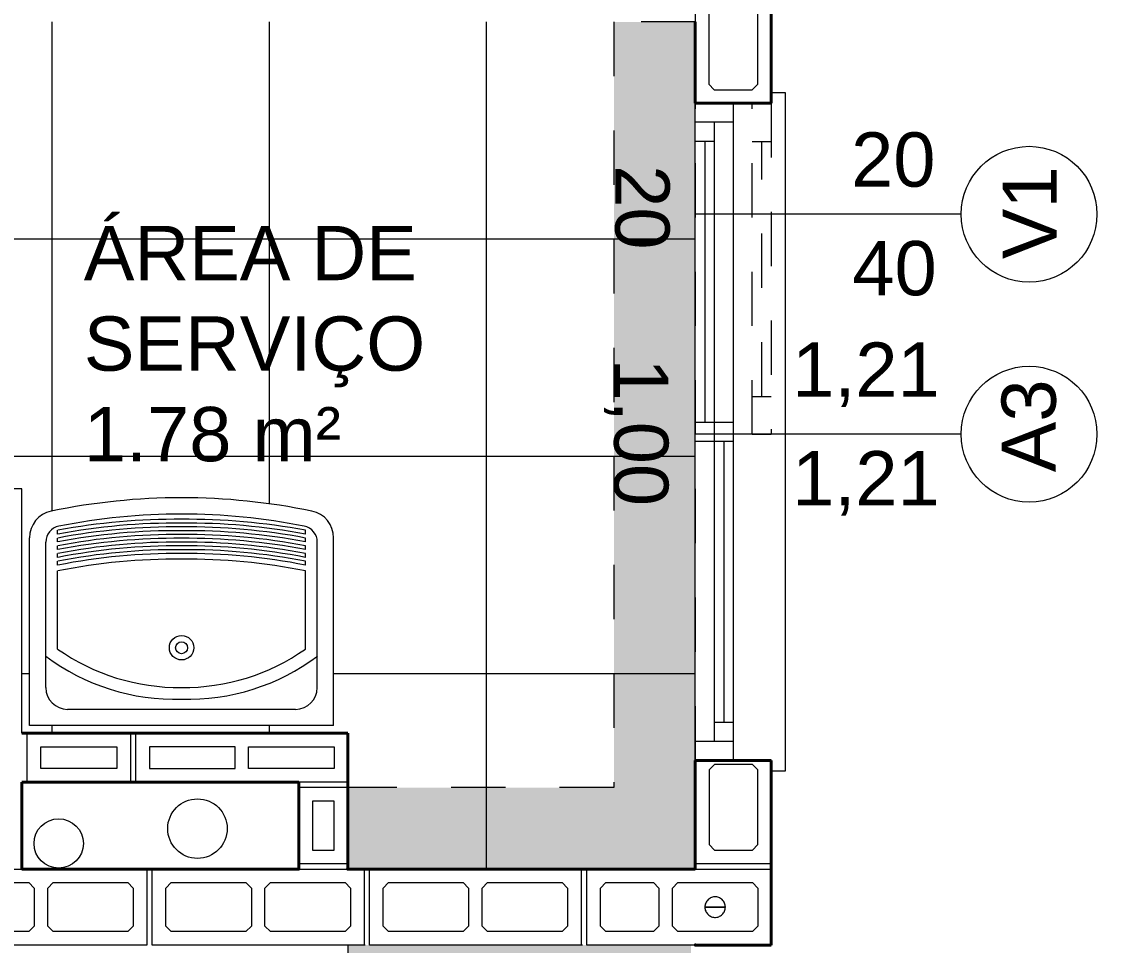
# Model space of a CAD drawing. Header units: millimetres. Extents: x 173 to 410, y -14 to 183.
# Drawn here: x 357.36 to 359.374, y -3.005 to -1.305 of the extents above; entities that cross this region are included whole.
import ezdxf
from ezdxf.enums import TextEntityAlignment as Align

# ---------------------------------------------------------------- set-up
doc = ezdxf.new("R2010")
doc.units = ezdxf.units.MM
doc.linetypes.add('HIDDEN', pattern=[0.05, 0.025, -0.025])
doc.layers.get('0').update_dxf_attribs({"color": 4})
for name, color, linetype, lineweight in [('ARQ Alvenaria', 201, 'Continuous', 40), ('ARQ Anotações', 2, 'Continuous', 5), ('ARQ Caixilharia', 140, 'Continuous', 9), ('ARQ Equipamento', 4, 'Continuous', 18), ('ARQ Hachuras', 8, 'Continuous', 5), ('ARQ Projeções', 144, 'HIDDEN', 5), ('ARQ Visto', 152, 'Continuous', 13)]:
    doc.layers.add(name, color=color, linetype=linetype, lineweight=lineweight)
doc.layers.add('ARQ Forros', color=7, linetype='HIDDEN', lineweight=5, true_color=0xcacaca)
doc.layers.add('ARQ Pisos', color=9, linetype='Continuous', lineweight=5, true_color=0x808080)
doc.styles.get("Standard").update_dxf_attribs({"font": 'arial.ttf'})
doc.dimstyles.new('Executivo 1-50', dxfattribs={"dimtxt": 0.1, "dimasz": 0.035, "dimexe": 0, "dimexo": 0.0625, "dimgap": 0.03, "dimtad": 1, "dimzin": 0, "dimdsep": 46, "dimtxsty": 'Standard', "dimblk": 'DOT', "dimcen": 0.09, "dimclrd": 8, "dimclre": 8, "dimadec": 0, "dimazin": 0, "dimtfac": 1, "dimtix": 1, "dimtmove": 2, "dimatfit": 3, "dimldrblk": 'DOT', "dimfxl": 0.18, "dimfxlon": 1, "dimtolj": 1, "dimtzin": 0, "dimarcsym": 0})

# ---------------------------------------------------------------- blocks, each defined once
blk = doc.blocks.new('SLAB_186', base_point=(13.2454, 0.27))
at = {"layer": 'ARQ Visto', "lineweight": 13, "flags": 128}
blk.add_lwpolyline([(13.2454, 0.27), (13.1754, 0.27), (13.1754, 1.48), (13.2454, 1.48), (13.2454, 1.5), (13.2704, 1.5), (13.2704, 0.25), (13.2454, 0.25)], close=True, dxfattribs=at)
blk = doc.blocks.new('TQ25')
at = {"layer": 'ARQ Equipamento', "lineweight": 13}
for p, q in [((-0.28, 0), (-0.28, -0.346)), ((-0.28, 0), (0.28, 0)), ((0.28, 0), (0.28, -0.346)), ((-0.21, -0.03), (0.21, -0.03)), ((-0.25, -0.07), (-0.25, -0.3379)), ((0.25, -0.07), (0.25, -0.3379)), ((-0.2282, -0.1411), (-0.2282, -0.2851)), ((0.2282, -0.1411), (0.2282, -0.2851)), ((-0.2282, -0.2956), (-0.2282, -0.3028)), ((0.2282, -0.2956), (0.2282, -0.3028)), ((-0.2282, -0.3099), (-0.2282, -0.317)), ((0.2282, -0.3099), (0.2282, -0.317)), ((-0.2282, -0.3241), (-0.2282, -0.3313)), ((-0.2282, -0.3384), (-0.2282, -0.3455)), ((0.2282, -0.3241), (0.2282, -0.3313)), ((0.2282, -0.3384), (0.2282, -0.3455)), ((-0.2282, -0.3526), (-0.2282, -0.3598)), ((0.2282, -0.3526), (0.2282, -0.3598))]:
    blk.add_line(p, q, dxfattribs=at)
for radius in [0.0225, 0.011]:
    blk.add_circle((0, -0.1435), radius, dxfattribs=at)
for centre, radius, start, end in [((-0.21, -0.07), 0.04, 90, 180), ((0.21, -0.07), 0.04, 0, 90), ((-0.0124, -0.4456), 0.3968, 88.2163, 126.789), ((0.0124, -0.4456), 0.3968, 53.211, 91.7837), ((-0.0048, -0.4581), 0.3878, 89.2963, 125.1797), ((0.0048, -0.4581), 0.3878, 54.8203, 90.7037), ((-0.0082, 0.8256), 1.1322, 258.7978, 270.4155), ((-0.0082, 0.8222), 1.1392, 258.8675, 270.4155), ((0.0082, 0.8222), 1.1392, 269.5845, 281.1325), ((0.0082, 0.8256), 1.1322, 269.5845, 281.2022), ((-0.0082, 0.8222), 1.1462, 258.9363, 270.4155), ((-0.0082, 0.8222), 1.1532, 259.0043, 270.4155), ((-0.0082, 0.8222), 1.1602, 259.0715, 270.4155), ((0.0082, 0.8222), 1.1532, 269.5845, 280.9957), ((0.0082, 0.8222), 1.1602, 269.5845, 280.9285), ((0.0082, 0.8222), 1.1462, 269.5845, 281.0637), ((-0.22, -0.3379), 0.03, 180, 258.7018), ((-0.0082, 0.8222), 1.1672, 259.1378, 270.4155), ((-0.0082, 0.8222), 1.1742, 259.2033, 270.4155), ((-0.0082, 0.8222), 1.1812, 259.2681, 270.4155), ((0.0082, 0.8222), 1.1812, 269.5845, 280.7319), ((0.0082, 0.8222), 1.1672, 269.5845, 280.8622), ((0.0082, 0.8222), 1.1742, 269.5845, 280.7967), ((0.22, -0.3379), 0.03, 281.2982, 0), ((-0.23, -0.346), 0.05, 180, 258.2868), ((-0.0082, 0.8222), 1.1882, 259.3321, 270.4155), ((-0.0082, 0.8222), 1.1952, 259.3953, 270.4155), ((-0.0082, 0.8222), 1.2022, 259.4577, 270.4155), ((0.0082, 0.8222), 1.1952, 269.5845, 280.6047), ((0.0082, 0.8222), 1.2022, 269.5845, 280.5423), ((0.0082, 0.8222), 1.1882, 269.5845, 280.6679), ((0.23, -0.346), 0.05, 281.7132, 0), ((0, 0.7633), 1.1529, 258.7018, 270), ((0, 0.7633), 1.1529, 270, 281.2982), ((0, 0.7633), 1.1829, 258.2868, 270), ((0, 0.7633), 1.1829, 270, 281.7132)]:
    blk.add_arc(centre, radius, start, end, dxfattribs=at)
blk = doc.blocks.new('_DOT')
at = {"color": 0, "linetype": 'ByBlock', "lineweight": -2}
blk.add_line((-0.5, 0), (-1, 0), dxfattribs=at)
at = {"color": 0, "linetype": 'ByBlock', "const_width": 0.5}
blk.add_lwpolyline([(-0.25, 0, 1), (0.25, 0, 1)], format="xyb", close=True, dxfattribs=at)
blk = doc.blocks.new('*D1903')
at = {"layer": 'ARQ Anotações', "color": 8, "lineweight": -2, "transparency": 16777216}
for p, q in [((360.5099, 2.8096), (360.6899, 2.8096)), ((360.6899, -8.6454), (360.6899, 2.7746)), ((360.5099, -8.6804), (360.6899, -8.6804))]:
    blk.add_line(p, q, dxfattribs=at)
at = {"layer": 'Defpoints', "color": 0, "transparency": 16777216}
for p in [(359.7875, 2.8096), (360.6899, 2.8096), (358.7404, -8.6804)]:
    blk.add_point(p, dxfattribs=at)
at = {"layer": 'ARQ Anotações', "color": 8, "lineweight": -2, "transparency": 16777216, "xscale": 0.035, "yscale": 0.035, "zscale": 0.035}
for p, rotation in [((360.6899, 2.8096), 90), ((360.6899, -8.6804), 270)]:
    blk.add_blockref('_DOT', p, dxfattribs=dict(at, rotation=rotation))
at = {"layer": 'ARQ Anotações', "color": 0, "transparency": 16777216, "insert": (360.6088, -2.9354), "char_height": 0.1, "attachment_point": 5, "rotation": 90}
blk.add_mtext('\\A1;11.49', dxfattribs=at)
blk = doc.blocks.new('*D1909')
at = {"layer": 'ARQ Anotações', "color": 8, "lineweight": -2, "transparency": 16777216}
for p, q in [((360.0627, -3.0054), (360.2427, -3.0054)), ((360.2427, -4.5304), (360.2427, -3.0404)), ((360.0627, -4.5654), (360.2427, -4.5654))]:
    blk.add_line(p, q, dxfattribs=at)
at = {"layer": 'Defpoints', "color": 0, "transparency": 16777216}
for p in [(358.6004, -3.0054), (360.2427, -3.0054), (358.7404, -4.5654)]:
    blk.add_point(p, dxfattribs=at)
at = {"layer": 'ARQ Anotações', "color": 8, "lineweight": -2, "transparency": 16777216, "xscale": 0.035, "yscale": 0.035, "zscale": 0.035}
for p, rotation in [((360.2427, -3.0054), 90), ((360.2427, -4.5654), 270)]:
    blk.add_blockref('_DOT', p, dxfattribs=dict(at, rotation=rotation))
at = {"layer": 'ARQ Anotações', "color": 0, "transparency": 16777216, "insert": (360.1617, -3.7854), "char_height": 0.1, "attachment_point": 5, "rotation": 90}
blk.add_mtext('\\A1;1.56', dxfattribs=at)
blk = doc.blocks.new('*D1910')
at = {"layer": 'ARQ Anotações', "color": 8, "lineweight": -2, "transparency": 16777216}
for p, q in [((360.2427, -2.8304), (360.2427, -2.7954)), ((360.0627, -2.8654), (360.2427, -2.8654)), ((360.2427, -3.0054), (360.2427, -2.8654)), ((360.0627, -3.0054), (360.2427, -3.0054)), ((360.2427, -3.0404), (360.2427, -3.0754))]:
    blk.add_line(p, q, dxfattribs=at)
at = {"layer": 'Defpoints', "color": 0, "transparency": 16777216}
for p in [(358.6004, -2.8654), (360.2427, -2.8654), (358.6004, -3.0054)]:
    blk.add_point(p, dxfattribs=at)
at = {"layer": 'ARQ Anotações', "color": 8, "lineweight": -2, "transparency": 16777216, "xscale": 0.035, "yscale": 0.035, "zscale": 0.035}
for p, rotation in [((360.2427, -2.8654), 270), ((360.2427, -3.0054), 90)]:
    blk.add_blockref('_DOT', p, dxfattribs=dict(at, rotation=rotation))
at = {"layer": 'ARQ Anotações', "color": 0, "transparency": 16777216, "insert": (360.1617, -2.9354), "char_height": 0.1, "attachment_point": 5, "rotation": 90}
blk.add_mtext('\\A1;0.14', dxfattribs=at)
blk = doc.blocks.new('*D1911')
at = {"layer": 'ARQ Anotações', "color": 8, "lineweight": -2, "transparency": 16777216}
for p, q in [((360.0627, -1.3054), (360.2427, -1.3054)), ((360.2427, -2.8304), (360.2427, -1.3404)), ((360.0627, -2.8654), (360.2427, -2.8654))]:
    blk.add_line(p, q, dxfattribs=at)
at = {"layer": 'Defpoints', "color": 0, "transparency": 16777216}
for p in [(358.6004, -1.3054), (360.2427, -1.3054), (358.6004, -2.8654)]:
    blk.add_point(p, dxfattribs=at)
at = {"layer": 'ARQ Anotações', "color": 8, "lineweight": -2, "transparency": 16777216, "xscale": 0.035, "yscale": 0.035, "zscale": 0.035}
for p, rotation in [((360.2427, -1.3054), 90), ((360.2427, -2.8654), 270)]:
    blk.add_blockref('_DOT', p, dxfattribs=dict(at, rotation=rotation))
at = {"layer": 'ARQ Anotações', "color": 0, "transparency": 16777216, "insert": (360.1617, -2.0854), "char_height": 0.1, "attachment_point": 5, "rotation": 90}
blk.add_mtext('\\A1;1.56', dxfattribs=at)
blk = doc.blocks.new('*D1912')
at = {"layer": 'ARQ Anotações', "color": 8, "lineweight": -2, "transparency": 16777216}
for p, q in [((360.2427, -1.1304), (360.2427, -1.0954)), ((360.0627, -1.1654), (360.2427, -1.1654)), ((360.2427, -1.3054), (360.2427, -1.1654)), ((360.0627, -1.3054), (360.2427, -1.3054)), ((360.2427, -1.3404), (360.2427, -1.3754))]:
    blk.add_line(p, q, dxfattribs=at)
at = {"layer": 'Defpoints', "color": 0, "transparency": 16777216}
for p in [(358.6004, -1.1654), (360.2427, -1.1654), (358.6004, -1.3054)]:
    blk.add_point(p, dxfattribs=at)
at = {"layer": 'ARQ Anotações', "color": 8, "lineweight": -2, "transparency": 16777216, "xscale": 0.035, "yscale": 0.035, "zscale": 0.035}
for p, rotation in [((360.2427, -1.1654), 270), ((360.2427, -1.3054), 90)]:
    blk.add_blockref('_DOT', p, dxfattribs=dict(at, rotation=rotation))
at = {"layer": 'ARQ Anotações', "color": 0, "transparency": 16777216, "insert": (360.1617, -1.2354), "char_height": 0.1, "attachment_point": 5, "rotation": 90}
blk.add_mtext('\\A1;0.14', dxfattribs=at)
blk = doc.blocks.new('Janela de correr')
for p, q in [((0.605, 0), (-0.605, 0)), ((-0.605, 0), (-0.605, -0.07)), ((-0.57, -0.07), (-0.57, 0)), ((-0.535, -0.035), (-0.535, 0)), ((-0.0175, -0.07), (-0.0175, 0)), ((0.0175, -0.07), (0.0175, 0)), ((0.57, -0.07), (0.57, 0)), ((0.605, -0.07), (0.605, 0)), ((-0.535, -0.0175), (-0.0175, -0.0175)), ((-0.57, -0.035), (0.57, -0.035)), ((0.535, -0.07), (0.535, -0.035)), ((0.0175, -0.0525), (0.535, -0.0525)), ((-0.605, -0.07), (0.605, -0.07))]:
    blk.add_line(p, q)
blk = doc.blocks.new('Maxim Air_2')
for p, q in [((0.305, 0), (-0.305, 0)), ((-0.305, 0), (-0.305, -0.035)), ((-0.235, -0.035), (-0.235, 0)), ((0.235, -0.035), (0.235, 0)), ((0.305, -0.035), (0.305, 0)), ((-0.235, -0.0175), (0.235, -0.0175)), ((-0.305, -0.035), (0.305, -0.035))]:
    blk.add_line(p, q)
blk = doc.blocks.new('Window-Door Marker - 70_8')
at = {"color": 8}
blk.add_line((0, -0.49), (0, 0), dxfattribs=at)
blk.add_circle((0, -0.615), 0.125, dxfattribs=at)
at = {"insert": (0.0903, 0.1485), "char_height": 0.1, "attachment_point": 7, "rotation": 180}
blk.add_mtext('{20}', dxfattribs=at)
for tag, rotation, p in [('AC_WIDO_A_SIZE', 90, (-0.0214, -0.44)), ('AC_WIDO_B_SIZE', 90, (0.1786, -0.44)), ('AC_MarkerText_1', 180, (0.063, -0.5364))]:
    blk.add_attdef(tag, text='', height=0.1, rotation=rotation).set_placement(p, align=Align.BOTTOM_LEFT)
blk = doc.blocks.new('Window-Door Marker - 70_7')
at = {"color": 8}
blk.add_line((0, -0.49), (0, 0), dxfattribs=at)
blk.add_circle((0, -0.615), 0.125, dxfattribs=at)
at = {"insert": (0.1394, 0.1679), "char_height": 0.1, "attachment_point": 7, "rotation": 180}
blk.add_mtext('{1,00}', dxfattribs=at)
for tag, rotation, p in [('AC_WIDO_A_SIZE', 90, (-0.0214, -0.44)), ('AC_WIDO_B_SIZE', 90, (0.1786, -0.44)), ('AC_MarkerText_1', 180, (0.0942, -0.5364))]:
    blk.add_attdef(tag, text='', height=0.1, rotation=rotation).set_placement(p, align=Align.BOTTOM_LEFT)
blk = doc.blocks.new('*D2254')
at = {"layer": 'ARQ Anotações', "color": 8, "lineweight": -2, "transparency": 16777216}
for p, q in [((359.6589, -0.9154), (359.8389, -0.9154)), ((359.8389, -0.9504), (359.8389, -1.4204)), ((359.6589, -1.4554), (359.8389, -1.4554))]:
    blk.add_line(p, q, dxfattribs=at)
at = {"layer": 'Defpoints', "color": 0, "transparency": 16777216}
for p in [(358.6879, -0.9154), (358.6879, -1.4554), (359.8389, -1.4554)]:
    blk.add_point(p, dxfattribs=at)
at = {"layer": 'ARQ Anotações', "color": 8, "lineweight": -2, "transparency": 16777216, "xscale": 0.035, "yscale": 0.035, "zscale": 0.035}
for p, rotation in [((359.8389, -0.9154), 90), ((359.8389, -1.4554), 270)]:
    blk.add_blockref('_DOT', p, dxfattribs=dict(at, rotation=rotation))
at = {"layer": 'ARQ Anotações', "color": 0, "transparency": 16777216, "insert": (359.7578, -1.1854), "char_height": 0.1, "attachment_point": 5, "rotation": 90}
blk.add_mtext('\\A1;0.54', dxfattribs=at)
blk = doc.blocks.new('*D2255')
at = {"layer": 'ARQ Anotações', "color": 8, "lineweight": -2, "transparency": 16777216}
for p, q in [((359.6589, -1.4554), (359.8389, -1.4554)), ((359.8389, -1.4904), (359.8389, -2.6304)), ((359.6589, -2.6654), (359.8389, -2.6654))]:
    blk.add_line(p, q, dxfattribs=at)
at = {"layer": 'Defpoints', "color": 0, "transparency": 16777216}
for p in [(358.6879, -1.4554), (358.7059, -2.6654), (359.8389, -2.6654)]:
    blk.add_point(p, dxfattribs=at)
at = {"layer": 'ARQ Anotações', "color": 8, "lineweight": -2, "transparency": 16777216, "xscale": 0.035, "yscale": 0.035, "zscale": 0.035}
for p, rotation in [((359.8389, -1.4554), 90), ((359.8389, -2.6654), 270)]:
    blk.add_blockref('_DOT', p, dxfattribs=dict(at, rotation=rotation))
at = {"layer": 'ARQ Anotações', "color": 0, "transparency": 16777216, "insert": (359.7587, -2.0604), "char_height": 0.1, "attachment_point": 5, "rotation": 90}
blk.add_mtext('\\A1;1.21', dxfattribs=at)
blk = doc.blocks.new('*D2256')
at = {"layer": 'ARQ Anotações', "color": 8, "lineweight": -2, "transparency": 16777216}
for p, q in [((359.6589, -2.6654), (359.8389, -2.6654)), ((359.8389, -2.7004), (359.8389, -2.9702)), ((359.6589, -3.0052), (359.8389, -3.0052))]:
    blk.add_line(p, q, dxfattribs=at)
at = {"layer": 'Defpoints', "color": 0, "transparency": 16777216}
for p in [(358.7059, -2.6654), (358.7059, -3.0052), (359.8389, -3.0052)]:
    blk.add_point(p, dxfattribs=at)
at = {"layer": 'ARQ Anotações', "color": 8, "lineweight": -2, "transparency": 16777216, "xscale": 0.035, "yscale": 0.035, "zscale": 0.035}
for p, rotation in [((359.8389, -2.6654), 90), ((359.8389, -3.0052), 270)]:
    blk.add_blockref('_DOT', p, dxfattribs=dict(at, rotation=rotation))
at = {"layer": 'ARQ Anotações', "color": 0, "transparency": 16777216, "insert": (359.7578, -2.8353), "char_height": 0.1, "attachment_point": 5, "rotation": 90}
blk.add_mtext('\\A1;0.34', dxfattribs=at)
blk = doc.blocks.new('*D2257')
at = {"layer": 'ARQ Anotações', "color": 8, "lineweight": -2, "transparency": 16777216}
for p, q in [((359.6589, -3.0052), (359.8389, -3.0052)), ((359.8389, -3.0402), (359.8389, -4.5304)), ((359.6589, -4.5654), (359.8389, -4.5654))]:
    blk.add_line(p, q, dxfattribs=at)
at = {"layer": 'Defpoints', "color": 0, "transparency": 16777216}
for p in [(358.7059, -3.0052), (358.7059, -4.5654), (359.8389, -4.5654)]:
    blk.add_point(p, dxfattribs=at)
at = {"layer": 'ARQ Anotações', "color": 8, "lineweight": -2, "transparency": 16777216, "xscale": 0.035, "yscale": 0.035, "zscale": 0.035}
for p, rotation in [((359.8389, -3.0052), 90), ((359.8389, -4.5654), 270)]:
    blk.add_blockref('_DOT', p, dxfattribs=dict(at, rotation=rotation))
at = {"layer": 'ARQ Anotações', "color": 0, "transparency": 16777216, "insert": (359.7578, -3.7853), "char_height": 0.1, "attachment_point": 5, "rotation": 90}
blk.add_mtext('\\A1;1.56', dxfattribs=at)

msp = doc.modelspace()

# ---------------------------------------------------------------- hatches: boundary and pattern name
at = {"layer": 'ARQ Forros'}
h = msp.add_hatch(color=256, dxfattribs=at)
h.dxf.hatch_style = 1
h.paths.add_polyline_path([(358.4508, -1.3054), (358.4508, -2.7154), (357.9604, -2.7154), (357.9604, -2.8654), (358.6008, -2.8654), (358.6008, -1.3054)])
h = msp.add_hatch(color=256, dxfattribs=at)
h.dxf.hatch_style = 1
h.paths.add_polyline_path([(357.2704, -3.2554), (357.2704, -3.0054), (356.6304, -3.0054), (356.6304, -4.5654), (358.5927, -4.5654), (358.5927, -3.0054), (357.9604, -3.0054), (357.9604, -3.2554)])
at = {"layer": 'ARQ Pisos'}
h = msp.add_hatch(dxfattribs=at)
h.set_pattern_fill('NET', color=256, scale=3.2)
h.set_pattern_definition([(0, (373.01587, -1.30543), (0, 0.4), []), (90, (373.01587, -1.30543), (-0.4, 2e-17), [])])
h.paths.add_polyline_path([(354.3404, -1.3054), (355.4504, -1.3054), (356.2079, -1.3054), (356.2079, -1.3678), (356.6079, -1.3678), (356.6079, -1.3054), (357.0004, -1.3054), (357.0004, -1.3054), (357.3604, -1.3054), (357.3604, -2.1654), (357.2704, -2.1654), (357.2704, -2.3554), (357.3604, -2.3554), (357.3604, -2.4654), (357.2704, -2.4654), (357.2704, -2.7154), (356.6704, -2.7154), (356.6704, -2.3554), (355.4704, -2.3554), (355.4704, -2.7154), (354.3404, -2.7154), (354.3404, -2.4654), (354.3404, -2.1654)])
h.paths.add_polyline_path([(357.2704, -2.3654), (357.2704, -2.4554), (357.3604, -2.4554), (357.3604, -2.3654)], flags=16)
h.paths.add_polyline_path([(357.2954, -2.3904), (357.2954, -2.4304), (357.3354, -2.4304), (357.3354, -2.3904)], flags=0)
h.paths.add_polyline_path([(358.2004, -1.3054), (358.2004, -1.3054), (358.6004, -1.3054), (358.6004, -1.4554), (358.6004, -2.8654), (357.9604, -2.8654), (357.9604, -2.6154), (357.3604, -2.6154), (357.3604, -2.1654), (357.3604, -1.3054)])
h.paths.add_polyline_path([(357.6545, -2.1817, 0.051153), (357.4144, -2.2063, 0.355527), (357.3745, -2.2552), (357.3745, -2.6013), (357.9345, -2.6013), (357.9345, -2.2552, 0.355527), (357.8947, -2.2063, 0.051153)], flags=16)
h.paths.add_polyline_path([(356.3964, -1.3054), (356.4193, -1.3054), (356.6079, -1.3678), (356.2079, -1.3678)], flags=17)

# ---------------------------------------------------------------- linework, layer by layer
at = {"layer": 'ARQ Alvenaria'}
for p, q in [((358.7404, -1.4554), (358.7404, -0.9154)), ((358.6004, -1.3054), (358.6004, -1.4554)), ((358.7404, -1.4554), (358.6004, -1.4554)), ((357.9604, -2.6154), (357.3604, -2.6154)), ((357.9604, -2.8654), (357.9604, -2.6154)), ((358.7404, -2.6654), (358.6004, -2.6654)), ((358.6004, -2.6654), (358.6004, -2.8654)), ((358.7404, -2.8654), (358.7404, -2.6654)), ((357.3604, -2.7054), (357.8704, -2.7054)), ((357.3604, -2.8654), (357.3604, -2.7054)), ((357.8704, -2.7054), (357.8704, -2.8654)), ((357.8704, -2.8654), (357.3604, -2.8654)), ((358.6004, -2.8654), (357.9604, -2.8654)), ((358.7404, -3.0052), (358.7404, -2.8654)), ((358.6004, -3.0052), (358.7404, -3.0052))]:
    msp.add_line(p, q, dxfattribs=at)
for p in [(357.8704, -2.8654), (357.9604, -2.8654), (358.6004, -3.0052)]:
    msp.add_point(p, dxfattribs=at)
at = {"layer": 'ARQ Caixilharia'}
for p, q in [((357.3604, -2.1654), (357.2704, -2.1654)), ((357.3604, -2.6154), (357.3604, -2.1654))]:
    msp.add_line(p, q, dxfattribs=at)
at = {"layer": 'ARQ Equipamento'}
for centre, radius in [((357.6838, -2.7909), 0.0548), ((357.4282, -2.8182), 0.0454)]:
    msp.add_circle(centre, radius, dxfattribs=at)
at = {"layer": 'ARQ Forros'}
msp.add_lwpolyline([(357.2704, -3.2554), (357.2704, -3.0054), (356.6304, -3.0054), (356.6304, -4.5654), (358.5927, -4.5654), (358.5927, -3.0054), (357.9604, -3.0054), (357.9604, -3.2554), (357.2704, -3.2554)], close=True, dxfattribs=at)
at = {"layer": 'ARQ Hachuras'}
for p, q in [((357.3704, -2.6154), (357.5604, -2.6154)), ((357.3704, -2.7054), (357.3704, -2.6154)), ((357.5604, -2.6154), (357.5604, -2.7054)), ((357.3954, -2.6404), (357.5354, -2.6404)), ((357.3954, -2.6804), (357.3954, -2.6404)), ((357.5354, -2.6404), (357.5354, -2.6804)), ((357.5354, -2.6804), (357.3954, -2.6804)), ((357.5604, -2.7054), (357.3704, -2.7054)), ((357.8704, -2.7154), (357.8704, -2.8554)), ((357.9604, -2.7154), (357.8704, -2.7154)), ((357.9604, -2.8554), (357.9604, -2.7154)), ((357.8954, -2.7404), (357.8954, -2.8304)), ((357.9354, -2.7404), (357.8954, -2.7404)), ((357.9354, -2.8304), (357.9354, -2.7404)), ((357.8954, -2.8304), (357.9354, -2.8304)), ((357.8704, -2.8554), (357.9604, -2.8554))]:
    msp.add_line(p, q, dxfattribs=at)
at = {"layer": 'ARQ Hachuras', "flags": 128}
for points in [[(358.7405, -1.4554), (358.7405, -0.9154), (358.6005, -0.9154), (358.6005, -1.4554)], [(358.7055, -1.4304), (358.7155, -1.4204), (358.7155, -1.2829), (358.7055, -1.2729), (358.6355, -1.2729), (358.6255, -1.2829), (358.6255, -1.4204), (358.6355, -1.4304)], [(357.9604, -2.7054), (357.5704, -2.7054), (357.5704, -2.6154), (357.9604, -2.6154)], [(357.5954, -2.6404), (357.5954, -2.6804), (357.7529, -2.6804), (357.7529, -2.6404)], [(357.9354, -2.6404), (357.9354, -2.6804), (357.7779, -2.6804), (357.7779, -2.6404)], [(358.6359, -2.6729), (358.6259, -2.6829), (358.6259, -2.8204), (358.6359, -2.8304), (358.7059, -2.8304), (358.7159, -2.8204), (358.7159, -2.6829), (358.7059, -2.6729)], [(357.2005, -2.8654), (357.5905, -2.8654), (357.5905, -3.0054), (357.2005, -3.0054)], [(357.6005, -2.8654), (357.9905, -2.8654), (357.9905, -3.0054), (357.6005, -3.0054)], [(358.0005, -2.8654), (358.3905, -2.8654), (358.3905, -3.0054), (358.0005, -3.0054)], [(358.4009, -2.8654), (358.7409, -2.8654), (358.7409, -3.0054), (358.4009, -3.0054)], [(357.2255, -2.9004), (357.2355, -2.8904), (357.373, -2.8904), (357.383, -2.9004), (357.383, -2.9704), (357.373, -2.9804), (357.2355, -2.9804), (357.2255, -2.9704)], [(357.408, -2.9004), (357.418, -2.8904), (357.5555, -2.8904), (357.5655, -2.9004), (357.5655, -2.9704), (357.5555, -2.9804), (357.418, -2.9804), (357.408, -2.9704)], [(357.6255, -2.9004), (357.6355, -2.8904), (357.773, -2.8904), (357.783, -2.9004), (357.783, -2.9704), (357.773, -2.9804), (357.6355, -2.9804), (357.6255, -2.9704)], [(357.808, -2.9004), (357.818, -2.8904), (357.9555, -2.8904), (357.9655, -2.9004), (357.9655, -2.9704), (357.9555, -2.9804), (357.818, -2.9804), (357.808, -2.9704)], [(358.0255, -2.9004), (358.0355, -2.8904), (358.173, -2.8904), (358.183, -2.9004), (358.183, -2.9704), (358.173, -2.9804), (358.0355, -2.9804), (358.0255, -2.9704)], [(358.208, -2.9004), (358.218, -2.8904), (358.3555, -2.8904), (358.3655, -2.9004), (358.3655, -2.9704), (358.3555, -2.9804), (358.218, -2.9804), (358.208, -2.9704)], [(358.4259, -2.9004), (358.4359, -2.8904), (358.5234, -2.8904), (358.5334, -2.9004), (358.5334, -2.9704), (358.5234, -2.9804), (358.4359, -2.9804), (358.4259, -2.9704)], [(358.5584, -2.9004), (358.5684, -2.8904), (358.7059, -2.8904), (358.7159, -2.9004), (358.7159, -2.9704), (358.7059, -2.9804), (358.5684, -2.9804), (358.5584, -2.9704)], [(358.6374, -2.9354), (358.6374, -2.9355), (358.6374, -2.9355), (358.6374, -2.9355), (358.6374, -2.9355), (358.6374, -2.9356), (358.6374, -2.9356), (358.6374, -2.9356), (358.6373, -2.9356), (358.6373, -2.9357), (358.6373, -2.9357), (358.6373, -2.9357), (358.6372, -2.9357), (358.6372, -2.9357), (358.6372, -2.9357), (358.6371, -2.9357), (358.6371, -2.9357), (358.6371, -2.9357), (358.6371, -2.9357), (358.637, -2.9357), (358.637, -2.9357), (358.637, -2.9357), (358.6369, -2.9357), (358.6369, -2.9356), (358.6369, -2.9356), (358.6369, -2.9356), (358.6369, -2.9356), (358.6369, -2.9355), (358.6368, -2.9355), (358.6368, -2.9355), (358.6368, -2.9355), (358.6368, -2.9354), (358.656, -2.9354), (358.6559, -2.9335), (358.6556, -2.9316), (358.6552, -2.9298), (358.6545, -2.928), (358.6537, -2.9263), (358.6526, -2.9246), (358.6515, -2.9231), (358.6502, -2.9217), (358.6487, -2.9205), (358.6471, -2.9194), (358.6455, -2.9185), (358.6437, -2.9177), (358.6419, -2.9171), (358.64, -2.9167), (358.6381, -2.9166), (358.6362, -2.9166), (358.6343, -2.9167), (358.6324, -2.9171), (358.6306, -2.9177), (358.6288, -2.9185), (358.6271, -2.9194), (358.6256, -2.9205), (358.6241, -2.9217), (358.6228, -2.9231), (358.6216, -2.9246), (358.6206, -2.9263), (358.6198, -2.928), (358.6191, -2.9298), (358.6186, -2.9316), (358.6183, -2.9335), (358.6182, -2.9354)], [(358.6368, -2.9354), (358.6368, -2.9354), (358.6368, -2.9354), (358.6368, -2.9353), (358.6369, -2.9353), (358.6369, -2.9353), (358.6369, -2.9353), (358.6369, -2.9352), (358.6369, -2.9352), (358.6369, -2.9352), (358.637, -2.9352), (358.637, -2.9352), (358.637, -2.9351), (358.6371, -2.9351), (358.6371, -2.9351), (358.6371, -2.9351), (358.6371, -2.9351), (358.6372, -2.9351), (358.6372, -2.9351), (358.6372, -2.9351), (358.6373, -2.9352), (358.6373, -2.9352), (358.6373, -2.9352), (358.6373, -2.9352), (358.6374, -2.9352), (358.6374, -2.9353), (358.6374, -2.9353), (358.6374, -2.9353), (358.6374, -2.9353), (358.6374, -2.9354), (358.6374, -2.9354), (358.6374, -2.9354), (358.6182, -2.9354), (358.6183, -2.9373), (358.6186, -2.9392), (358.6191, -2.9411), (358.6198, -2.9429), (358.6206, -2.9446), (358.6216, -2.9462), (358.6228, -2.9477), (358.6241, -2.9491), (358.6256, -2.9504), (358.6271, -2.9515), (358.6288, -2.9524), (358.6306, -2.9532), (358.6324, -2.9537), (358.6343, -2.9541), (358.6362, -2.9543), (358.6381, -2.9543), (358.64, -2.9541), (358.6419, -2.9537), (358.6437, -2.9532), (358.6455, -2.9524), (358.6471, -2.9515), (358.6487, -2.9504), (358.6502, -2.9491), (358.6515, -2.9477), (358.6526, -2.9462), (358.6537, -2.9446), (358.6545, -2.9429), (358.6552, -2.9411), (358.6556, -2.9392), (358.6559, -2.9373), (358.656, -2.9354)]]:
    msp.add_lwpolyline(points, close=True, dxfattribs=at)
msp.add_lwpolyline([(358.6009, -2.6655), (358.6009, -2.8554), (358.7409, -2.8554), (358.7409, -2.6655)], dxfattribs=at)
at = {"layer": 'ARQ Projeções'}
msp.add_lwpolyline([(358.4508, -1.3054), (358.4508, -2.7154), (357.9604, -2.7154), (357.9604, -2.8654), (358.6008, -2.8654), (358.6008, -1.3054)], close=True, dxfattribs=at)

# ---------------------------------------------------------------- block references
at = {"layer": 'ARQ Anotações'}
ref = msp.add_blockref('Window-Door Marker - 70_8', (358.6004, -1.6596), dxfattribs=dict(at, rotation=90))
ref.add_attrib('AC_MarkerText_1', 'V1', dxfattribs={"layer": '0', "height": 0.1, "rotation": 90}).set_placement((359.2964, -1.7424), align=Align.BOTTOM_LEFT)
ref.add_attrib('AC_WIDO_A_SIZE', '40', dxfattribs={"layer": '0', "height": 0.1}).set_placement((358.8899, -1.8389), align=Align.BOTTOM_LEFT)
ref.add_attrib('AC_WIDO_B_SIZE', '20', dxfattribs={"layer": '0', "height": 0.1}).set_placement((358.8876, -1.6389), align=Align.BOTTOM_LEFT)
ref = msp.add_blockref('Window-Door Marker - 70_7', (358.6004, -2.0646), dxfattribs=dict(at, rotation=90))
ref.add_attrib('AC_MarkerText_1', 'A3', dxfattribs={"layer": '0', "height": 0.1, "rotation": 90}).set_placement((359.2946, -2.1347), align=Align.BOTTOM_LEFT)
ref.add_attrib('AC_WIDO_A_SIZE', '1,21', dxfattribs={"layer": '0', "height": 0.1}).set_placement((358.7789, -2.2258), align=Align.BOTTOM_LEFT)
ref.add_attrib('AC_WIDO_B_SIZE', '1,21', dxfattribs={"layer": '0', "height": 0.1}).set_placement((358.7789, -2.0258), align=Align.BOTTOM_LEFT)
at = {"layer": 'ARQ Caixilharia', "xscale": -1, "rotation": 89.99999919198115}
msp.add_blockref('Janela de correr', (358.6004, -2.0604), dxfattribs=at)
at = {"layer": 'ARQ Equipamento', "rotation": 180}
msp.add_blockref('TQ25', (357.6545, -2.6013), dxfattribs=at)
at = {"layer": 'ARQ Projeções', "xscale": -1, "rotation": 269.9999991919811}
msp.add_blockref('Maxim Air_2', (358.7404, -1.7604), dxfattribs=at)
at = {"layer": 'ARQ Visto'}
msp.add_blockref('SLAB_186', (358.7409, -2.6654), dxfattribs=at)

# ---------------------------------------------------------------- texts
at = {"layer": 'ARQ Anotações', "insert": (357.8005, -1.8985), "char_height": 0.1, "attachment_point": 5}
msp.add_mtext('\\pxql;ÁREA DE \\PSERVIÇO\\P1.78 m²', dxfattribs=at)

# ---------------------------------------------------------------- dimensions: what is measured, and where the dimension line sits
at = {"layer": 'ARQ Anotações'}
for base, p1, p2, picture, middle in [((360.6899, 2.8096), (358.7404, -8.6804), (359.7875, 2.8096), '*D1903', (360.6088, -2.9354)), ((359.8389, -1.4554), (358.6879, -0.9154), (358.6879, -1.4554), '*D2254', (359.7578, -1.1854)), ((360.2427, -1.1654), (358.6004, -1.3054), (358.6004, -1.1654), '*D1912', (360.1617, -1.2354)), ((360.2427, -1.3054), (358.6004, -2.8654), (358.6004, -1.3054), '*D1911', (360.1617, -2.0854)), ((359.8389, -2.6654), (358.6879, -1.4554), (358.7059, -2.6654), '*D2255', (359.7587, -2.0604)), ((359.8389, -3.0052), (358.7059, -2.6654), (358.7059, -3.0052), '*D2256', (359.7578, -2.8353)), ((360.2427, -2.8654), (358.6004, -3.0054), (358.6004, -2.8654), '*D1910', (360.1617, -2.9354)), ((360.2427, -3.0054), (358.7404, -4.5654), (358.6004, -3.0054), '*D1909', (360.1617, -3.7854)), ((359.8389, -4.5654), (358.7059, -3.0052), (358.7059, -4.5654), '*D2257', (359.7578, -3.7853))]:
    dim = msp.add_linear_dim(base=base, p1=p1, p2=p2, angle=90, dimstyle='Executivo 1-50', dxfattribs=at)
    dim.commit()
    dim.dimension.update_dxf_attribs({"geometry": picture, "text_midpoint": middle})

doc.saveas('drawing.dxf')
